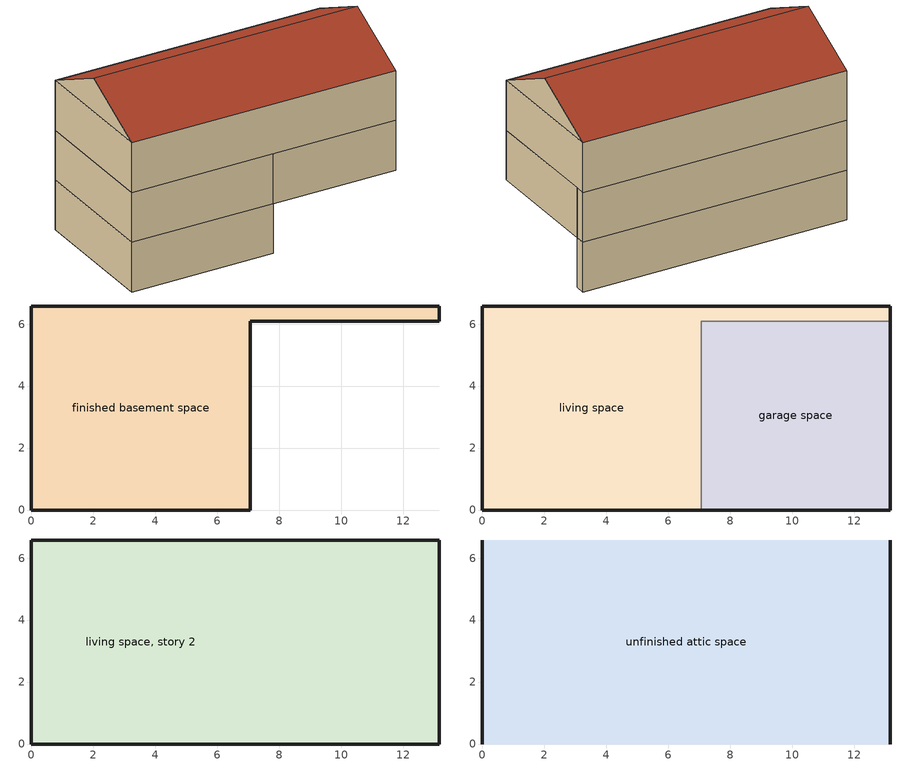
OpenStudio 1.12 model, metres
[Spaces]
finished basement space
 floor ground: 0,0 0,6.58 13.17,6.58 13.17,6.1 7.07,6.1 7.07,0 z-2.44
 wall ground: 0,6.58 0,0 7.07,0 7.07,6.1 13.17,6.1 13.17,6.58 0,6.58 z-2.44:0
garage space
 floor ground: 7.07,0 7.07,6.1 13.17,6.1 13.17,0 z0
 wall outside: 7.07,0 13.17,0 13.17,6.1 z0:2.44
 wall to living space: 13.17,6.1 7.07,6.1 7.07,0 z0:2.44
living space
 floor to finished basement space: 0,0 0,6.58 13.17,6.58 13.17,6.1 7.07,6.1 7.07,0 z0
 wall outside: 13.17,6.1 13.17,6.58 0,6.58 0,0 7.07,0 z0:2.44
living space, story 2
 floor to living space: 13.17,6.58 13.17,6.1 7.07,6.1 7.07,0 0,0 0,6.58 z2.44
 floor to garage space: 13.17,6.1 13.17,0 7.07,0 7.07,6.1 z2.44
 wall outside: 0,6.58 0,0 13.17,0 13.17,6.58 0,6.58 z2.44:4.88
unfinished attic space
 floor to living space, story 2: 0,6.58 13.17,6.58 13.17,0 0,0 z4.88
 wall outside: 0,3.29,6.52 0,6.58,4.88 0,0,4.88; 13.17,3.29,6.52 13.17,0,4.88 13.17,6.58,4.88
 roof outside: 13.17,3.29,6.52 0,3.29,6.52 0,0,4.88 13.17,0,4.88; 0,3.29,6.52 13.17,3.29,6.52 13.17,6.58,4.88 0,6.58,4.88
[ClimateZones]
Climate Zone Institution Name 1=ASHRAE; Climate Zone Document Name 1=ANSI/ASHRAE Standard 169; Climate Zone Document Year 1=2006; Climate Zone Institution Name 2=CEC; Climate Zone Document Name 2=California Climate Zone Descriptions; Climate Zone Document Year 2=1995
[Building]
Building 1: Standards Number of Living Units=1
[ThermalZone] Use Ideal Air Loads=No
living zone; garage zone; unfinished attic zone; finished basement zone
[Sizing:Zone] Zone Cooling Design Supply Air Temperature Input Method=SupplyAirTemperature; Zone Cooling Design Supply Air Temperature {C}=14; Zone Cooling Design Supply Air Temperature Difference {deltaC}=11.11; Zone Heating Design Supply Air Temperature Input Method=SupplyAirTemperature; Zone Heating Design Supply Air Temperature {C}=40; Zone Heating Design Supply Air Temperature Difference {deltaC}=11.11; Zone Cooling Design Supply Air Humidity Ratio {kg-H2O/kg-air}=0.0085; Zone Heating Design Supply Air Humidity Ratio {kg-H2O/kg-air}=0.008; Cooling Design Air Flow Method=DesignDay; Heating Design Air Flow Method=DesignDay; Account for Dedicated Outdoor Air System=No; Dedicated Outdoor Air System Control Strategy=NeutralSupplyAir; Dedicated Outdoor Air Low Setpoint Temperature for Design {C}=autosize; Dedicated Outdoor Air High Setpoint Temperature for Design {C}=autosize
living zone; garage zone; unfinished attic zone; finished basement zone
[Space]
Name | Thermal Zone
garage space | garage zone
living space; living space, story 2 | living zone
unfinished attic space | unfinished attic zone
finished basement space | finished basement zone
[ElectricEquipment:Definition]
residential range electric ignition: Design Level Calculation Method=EquipmentLevel; Design Level {W}=35.9069; Fraction Latent=0.3; Fraction Radiant=0.24; Fraction Lost=0.3
[ElectricEquipment]
Name | Electric Equipment Definition | Schedule | Space or SpaceType
unit=1|bed=3.0|bath=2.0|space=living space|space=living space, story 2|space=finished basement space|space=garage space|space=unfinished attic space | unit=1|bed=3.0|bath=2.0|space={59fc425b-e98e-42bf-a6d7-37f9c2809156}|space={e5db0cd2-d11a-4aa4-8606-748aa9c473f2}|space={8e83990d-2e24-422b-939a-fedfcd998894}|space={e1c71ea2-2463-4bbc-b106-c2d83d7b5967}|space={202c2286-b1eb-4fc2-8c59-a1b9b6610e26} | empty_schedule
residential range electric ignition | residential range electric ignition | residential range gas schedule | living space
[GasEquipment:Definition]
residential range gas: Design Level Calculation Method=EquipmentLevel; Design Level {W}=375.952; Fraction Latent=0.2; Fraction Radiant=0.18; Fraction Lost=0.5
[GasEquipment]
residential range gas: Gas Equipment Definition=residential range gas; Space or SpaceType=living space; Schedule=residential range gas schedule
[Schedule:Ruleset]
Name | Default Day Schedule | Summer Design Day Schedule | Winter Design Day Schedule
empty_schedule | Schedule Day 1
residential range gas schedule | Schedule Day 2 | residential range gas schedule summer 1 | residential range gas schedule winter 1
[Schedule:Day]
Schedule Day 1; Schedule Day 2: 24, 0, 0
residential range gas schedule weekday1; residential range gas schedule weekend1; residential range gas schedule weekday2; residential range gas schedule weekend2; residential range gas schedule weekday12; residential range gas schedule weekend12; residential range gas schedule winter 1: 1, 0, 0.0466667, 2, 0, 0.0466667, 3, 0, 0.0266667, 4, 0, 0.0266667, 5, 0, 0.0466667, 6, 0, 0.0733333, 7, 0, 0.166667, 8, 0, 0.28, 9, 0, 0.306667, 10, 0, 0.32, 11, 0, 0.28, 12, 0, 0.333333, 13, 0, 0.38, 14, 0, 0.306667, 15, 0, 0.38, 16, 0, 0.293333, 17, 0, 0.613333, 18, 0, 1, 19, 0, 0.78, 20, 0, 0.4, 21, 0, 0.233333, 22, 0, 0.166667, 23, 0, 0.106667, 24, 0, 0.0733333
residential range gas schedule weekday3; residential range gas schedule weekend3; residential range gas schedule weekday5; residential range gas schedule weekend5: 1, 0, 0.0421574, 2, 0, 0.0421574, 3, 0, 0.0240899, 4, 0, 0.0240899, 5, 0, 0.0421574, 6, 0, 0.0662473, 7, 0, 0.150562, 8, 0, 0.252944, 9, 0, 0.277034, 10, 0, 0.289079, 11, 0, 0.252944, 12, 0, 0.301124, 13, 0, 0.343282, 14, 0, 0.277034, 15, 0, 0.343282, 16, 0, 0.264989, 17, 0, 0.554069, 18, 0, 0.903373, 19, 0, 0.704631, 20, 0, 0.361349, 21, 0, 0.210787, 22, 0, 0.150562, 23, 0, 0.0963598, 24, 0, 0.0662473
residential range gas schedule weekday4; residential range gas schedule weekend4: 1, 0, 0.0419872, 2, 0, 0.0419872, 3, 0, 0.0239927, 4, 0, 0.0239927, 5, 0, 0.0419872, 6, 0, 0.0659799, 7, 0, 0.149954, 8, 0, 0.251923, 9, 0, 0.275916, 10, 0, 0.287912, 11, 0, 0.251923, 12, 0, 0.299909, 13, 0, 0.341896, 14, 0, 0.275916, 15, 0, 0.341896, 16, 0, 0.26392, 17, 0, 0.551832, 18, 0, 0.899727, 19, 0, 0.701787, 20, 0, 0.359891, 21, 0, 0.209936, 22, 0, 0.149954, 23, 0, 0.0959708, 24, 0, 0.0659799
residential range gas schedule weekday6; residential range gas schedule weekend6; residential range gas schedule weekday9; residential range gas schedule weekend9; residential range gas schedule summer 1: 1, 0, 0.0378608, 2, 0, 0.0378608, 3, 0, 0.0216348, 4, 0, 0.0216348, 5, 0, 0.0378608, 6, 0, 0.0594956, 7, 0, 0.135217, 8, 0, 0.227165, 9, 0, 0.2488, 10, 0, 0.259617, 11, 0, 0.227165, 12, 0, 0.270435, 13, 0, 0.308295, 14, 0, 0.2488, 15, 0, 0.308295, 16, 0, 0.237982, 17, 0, 0.4976, 18, 0, 0.811304, 19, 0, 0.632817, 20, 0, 0.324521, 21, 0, 0.189304, 22, 0, 0.135217, 23, 0, 0.086539, 24, 0, 0.0594956
residential range gas schedule weekday7; residential range gas schedule weekend7; residential range gas schedule weekday8; residential range gas schedule weekend8: 1, 0, 0.0381161, 2, 0, 0.0381161, 3, 0, 0.0217806, 4, 0, 0.0217806, 5, 0, 0.0381161, 6, 0, 0.0598967, 7, 0, 0.136129, 8, 0, 0.228696, 9, 0, 0.250477, 10, 0, 0.261367, 11, 0, 0.228696, 12, 0, 0.272258, 13, 0, 0.310374, 14, 0, 0.250477, 15, 0, 0.310374, 16, 0, 0.239587, 17, 0, 0.500954, 18, 0, 0.816773, 19, 0, 0.637083, 20, 0, 0.326709, 21, 0, 0.19058, 22, 0, 0.136129, 23, 0, 0.0871225, 24, 0, 0.0598967
residential range gas schedule weekday10; residential range gas schedule weekend10; residential range gas schedule weekday11; residential range gas schedule weekend11: 1, 0, 0.0461562, 2, 0, 0.0461562, 3, 0, 0.026375, 4, 0, 0.026375, 5, 0, 0.0461562, 6, 0, 0.0725311, 7, 0, 0.164844, 8, 0, 0.276937, 9, 0, 0.303312, 10, 0, 0.3165, 11, 0, 0.276937, 12, 0, 0.329687, 13, 0, 0.375843, 14, 0, 0.303312, 15, 0, 0.375843, 16, 0, 0.290125, 17, 0, 0.606624, 18, 0, 0.989061, 19, 0, 0.771468, 20, 0, 0.395624, 21, 0, 0.230781, 22, 0, 0.164844, 23, 0, 0.1055, 24, 0, 0.0725311
[Schedule:Rule] Schedule Ruleset=residential range gas schedule; Date Specification Type=DateRange; Start Day=1
Name | Rule Order | Day Schedule | Apply Sunday | Apply Monday | Apply Tuesday | Apply Wednesday | Apply Thursday | Apply Friday | Apply Saturday | Start Month | End Month | End Day
residential range gas schedule weekday ruleset1 | 23 | residential range gas schedule weekday1 | No | Yes | Yes | Yes | Yes | Yes | No | 1 | 1 | 31
residential range gas schedule weekend ruleset1 | 22 | residential range gas schedule weekend1 | Yes | No | No | No | No | No | Yes | 1 | 1 | 31
residential range gas schedule weekday ruleset2 | 21 | residential range gas schedule weekday2 | No | Yes | Yes | Yes | Yes | Yes | No | 2 | 2 | 28
residential range gas schedule weekend ruleset2 | 20 | residential range gas schedule weekend2 | Yes | No | No | No | No | No | Yes | 2 | 2 | 28
residential range gas schedule weekday ruleset3 | 19 | residential range gas schedule weekday3 | No | Yes | Yes | Yes | Yes | Yes | No | 3 | 3 | 31
residential range gas schedule weekend ruleset3 | 18 | residential range gas schedule weekend3 | Yes | No | No | No | No | No | Yes | 3 | 3 | 31
residential range gas schedule weekday ruleset4 | 17 | residential range gas schedule weekday4 | No | Yes | Yes | Yes | Yes | Yes | No | 4 | 4 | 30
residential range gas schedule weekend ruleset4 | 16 | residential range gas schedule weekend4 | Yes | No | No | No | No | No | Yes | 4 | 4 | 30
residential range gas schedule weekday ruleset5 | 15 | residential range gas schedule weekday5 | No | Yes | Yes | Yes | Yes | Yes | No | 5 | 5 | 31
residential range gas schedule weekend ruleset5 | 14 | residential range gas schedule weekend5 | Yes | No | No | No | No | No | Yes | 5 | 5 | 31
residential range gas schedule weekday ruleset6 | 13 | residential range gas schedule weekday6 | No | Yes | Yes | Yes | Yes | Yes | No | 6 | 6 | 30
residential range gas schedule weekend ruleset6 | 12 | residential range gas schedule weekend6 | Yes | No | No | No | No | No | Yes | 6 | 6 | 30
residential range gas schedule weekday ruleset7 | 11 | residential range gas schedule weekday7 | No | Yes | Yes | Yes | Yes | Yes | No | 7 | 7 | 31
residential range gas schedule weekend ruleset7 | 10 | residential range gas schedule weekend7 | Yes | No | No | No | No | No | Yes | 7 | 7 | 31
residential range gas schedule weekday ruleset8 | 9 | residential range gas schedule weekday8 | No | Yes | Yes | Yes | Yes | Yes | No | 8 | 8 | 31
residential range gas schedule weekend ruleset8 | 8 | residential range gas schedule weekend8 | Yes | No | No | No | No | No | Yes | 8 | 8 | 31
residential range gas schedule weekday ruleset9 | 7 | residential range gas schedule weekday9 | No | Yes | Yes | Yes | Yes | Yes | No | 9 | 9 | 30
residential range gas schedule weekend ruleset9 | 6 | residential range gas schedule weekend9 | Yes | No | No | No | No | No | Yes | 9 | 9 | 30
residential range gas schedule weekday ruleset10 | 5 | residential range gas schedule weekday10 | No | Yes | Yes | Yes | Yes | Yes | No | 10 | 10 | 31
residential range gas schedule weekend ruleset10 | 4 | residential range gas schedule weekend10 | Yes | No | No | No | No | No | Yes | 10 | 10 | 31
residential range gas schedule weekday ruleset11 | 3 | residential range gas schedule weekday11 | No | Yes | Yes | Yes | Yes | Yes | No | 11 | 11 | 30
residential range gas schedule weekend ruleset11 | 2 | residential range gas schedule weekend11 | Yes | No | No | No | No | No | Yes | 11 | 11 | 30
residential range gas schedule weekday ruleset12 | 1 | residential range gas schedule weekday12 | No | Yes | Yes | Yes | Yes | Yes | No | 12 | 12 | 31
residential range gas schedule weekend ruleset12 | 0 | residential range gas schedule weekend12 | Yes | No | No | No | No | No | Yes | 12 | 12 | 31
